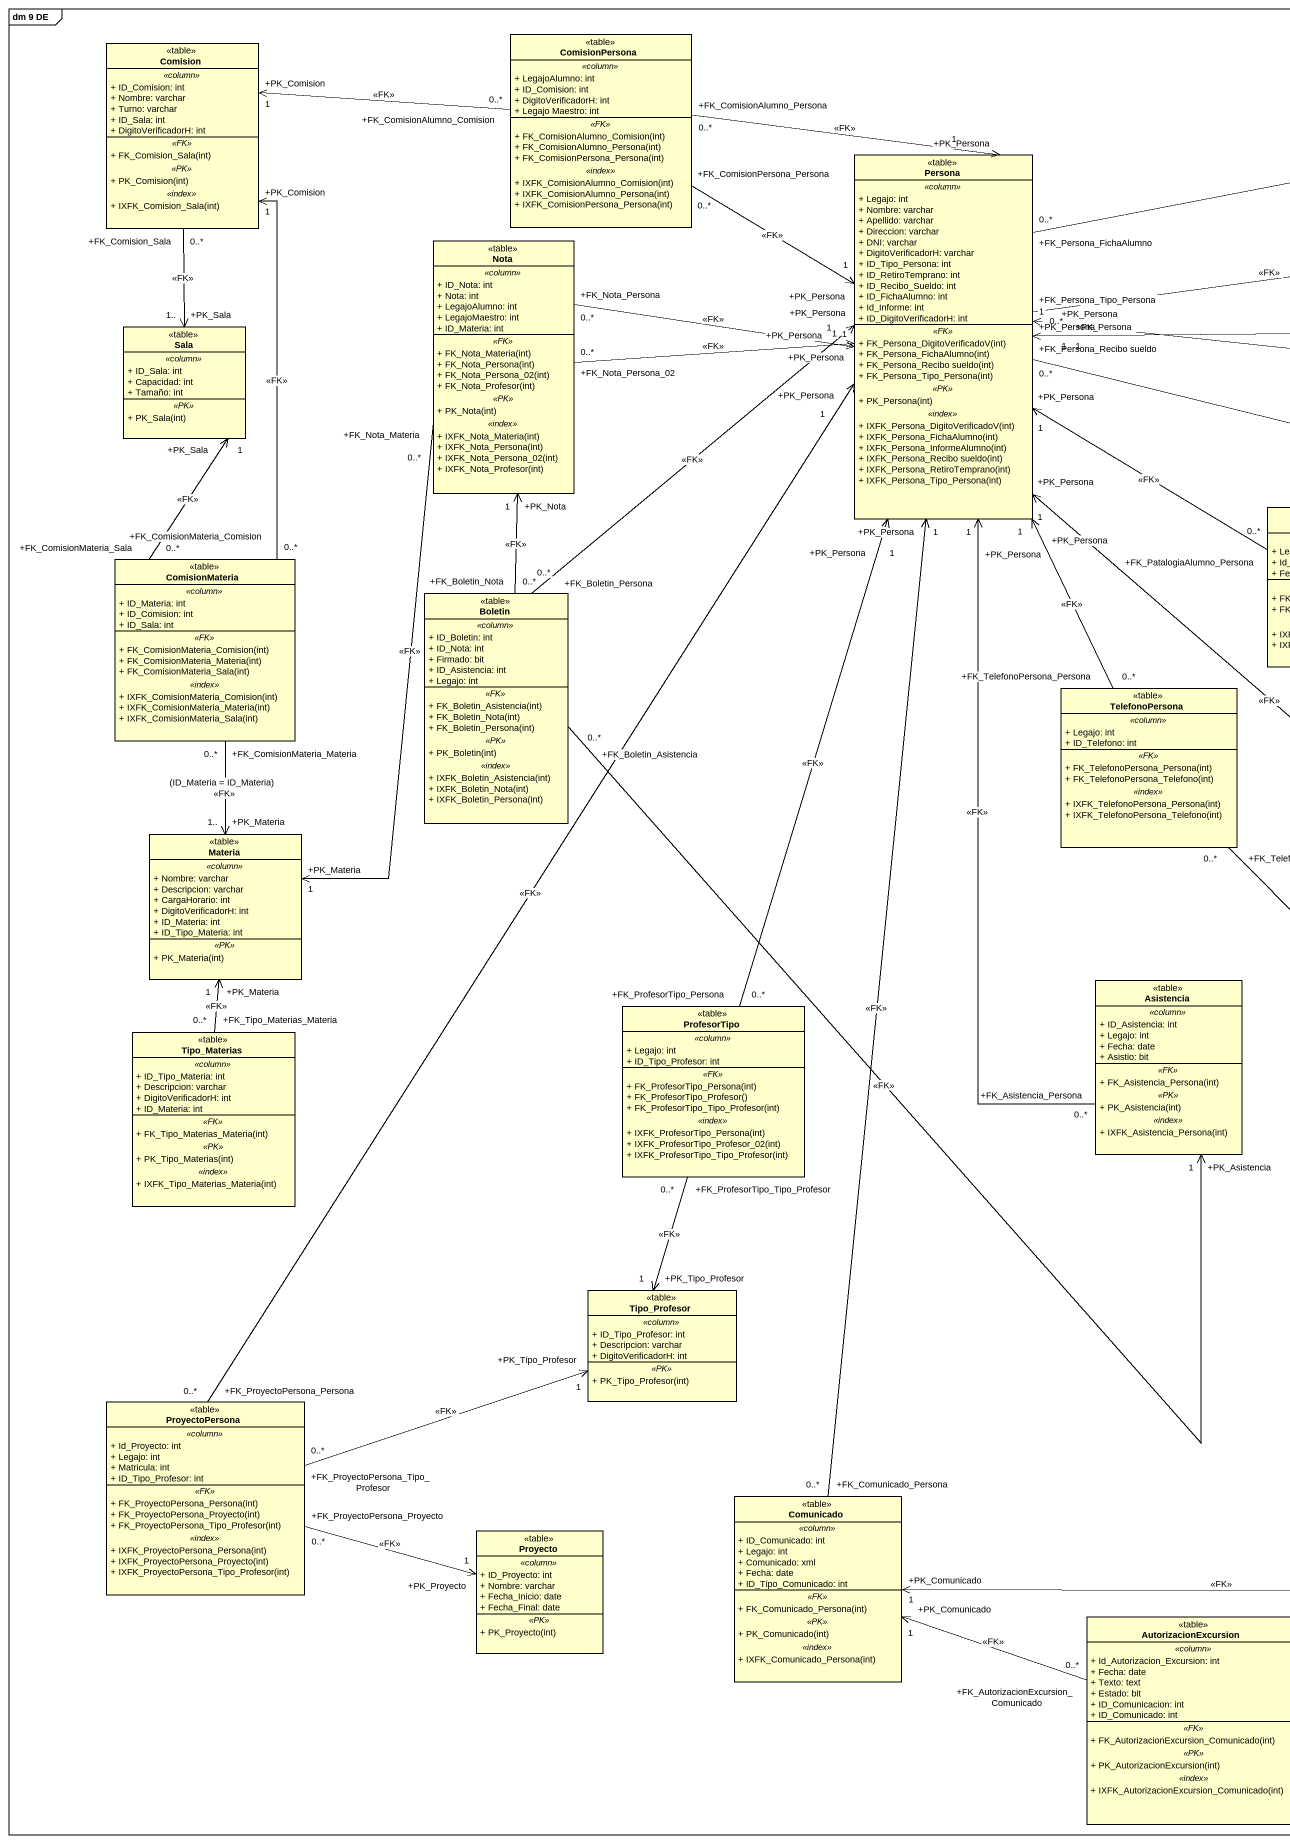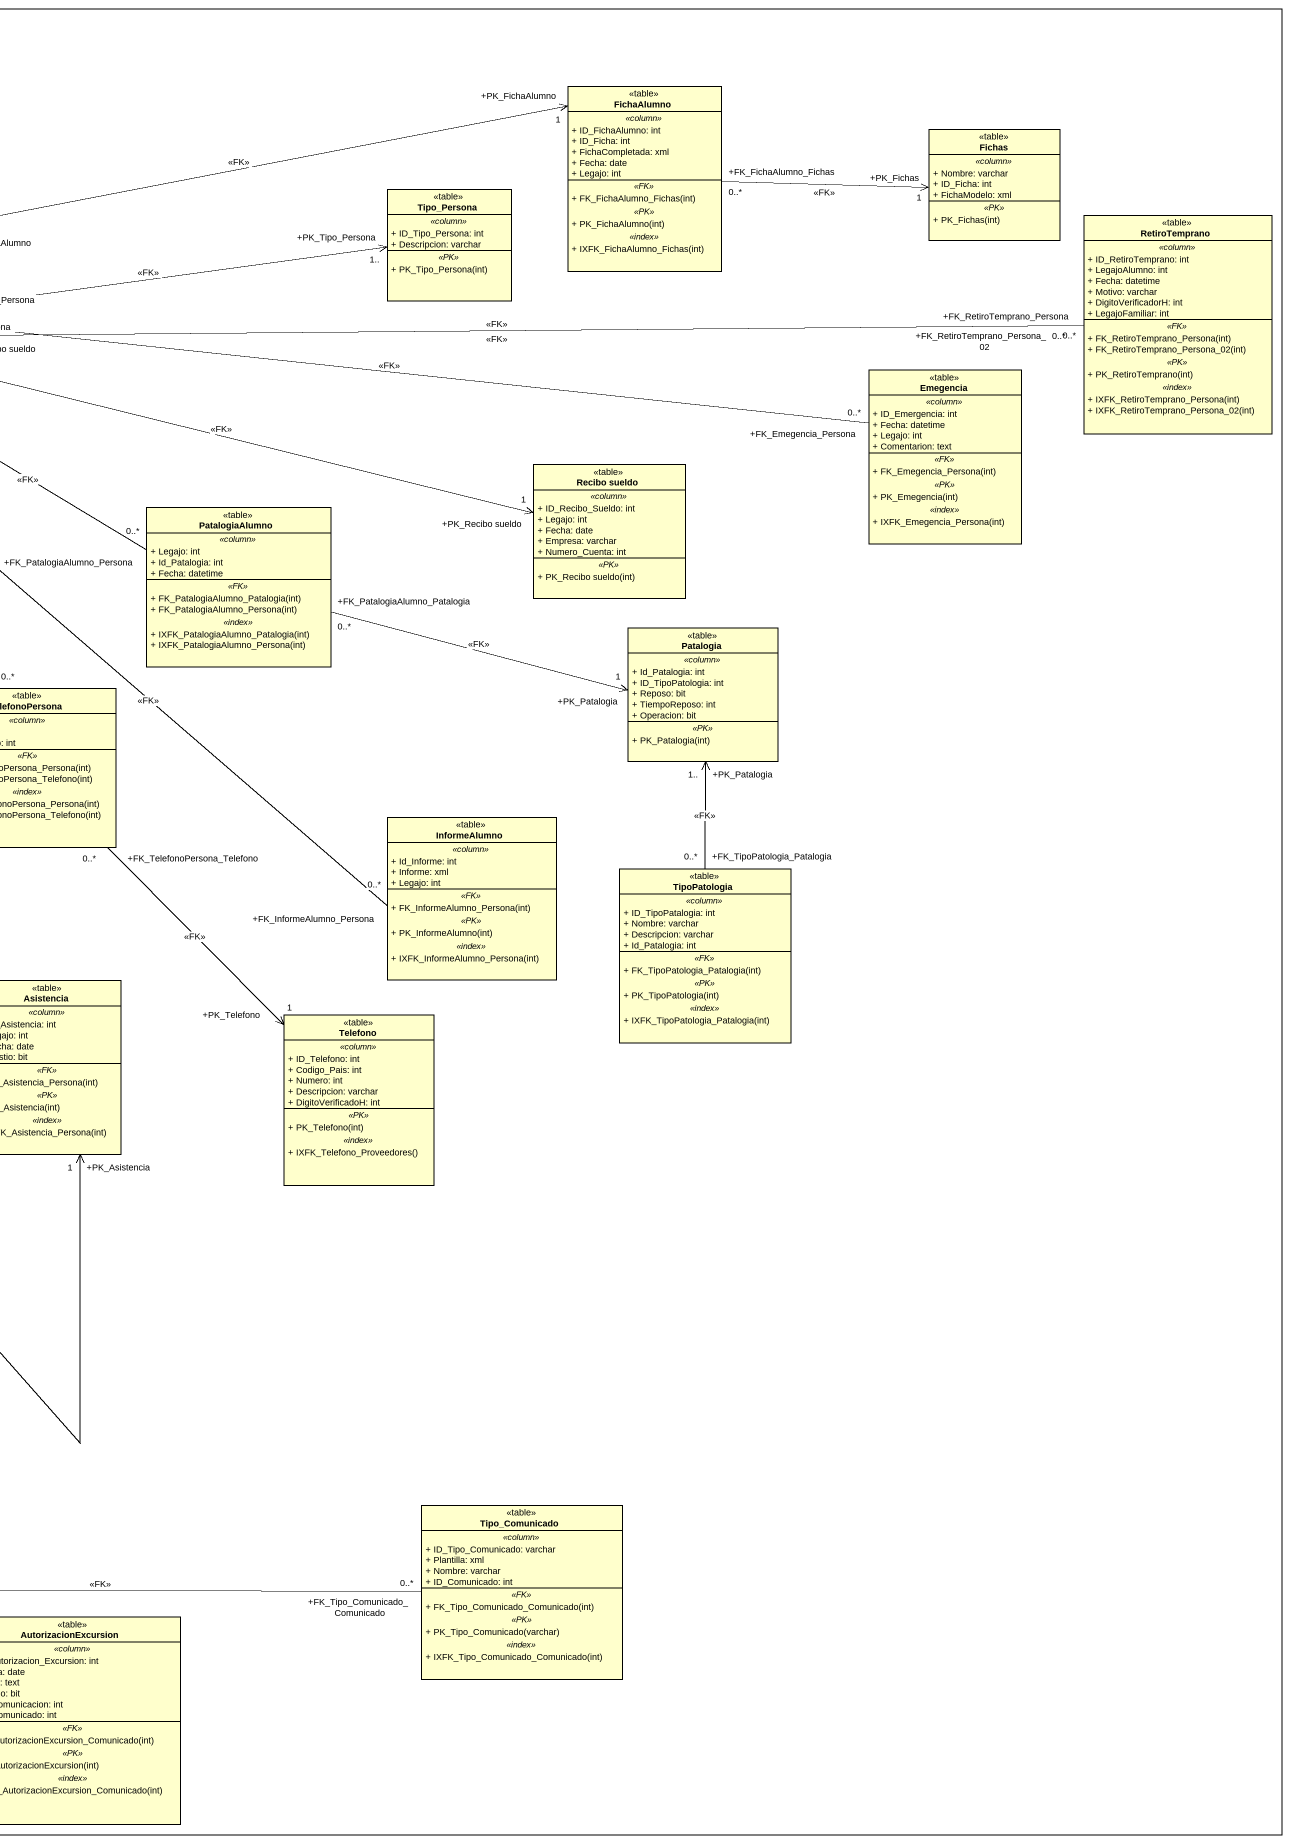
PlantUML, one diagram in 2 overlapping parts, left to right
@startuml
mainframe dm 9 DE
hide circle
hide empty members
skinparam classAttributeIconSize 0
class Comision <<table>> {
  .. <<column>> ..
  + ID_Comision: int
  + Nombre: varchar
  + Turno: varchar
  + ID_Sala: int
  + DigitoVerificadorH: int
  .. <<FK>> ..
  + FK_Comision_Sala(int)
  .. <<PK>> ..
  + PK_Comision(int)
  .. <<index>> ..
  + IXFK_Comision_Sala(int)
}
class ComisionPersona <<table>> {
  .. <<column>> ..
  + LegajoAlumno: int
  + ID_Comision: int
  + DigitoVerificadorH: int
  + Legajo Maestro: int
  .. <<FK>> ..
  + FK_ComisionAlumno_Comision(int)
  + FK_ComisionAlumno_Persona(int)
  + FK_ComisionPersona_Persona(int)
  .. <<index>> ..
  + IXFK_ComisionAlumno_Comision(int)
  + IXFK_ComisionAlumno_Persona(int)
  + IXFK_ComisionPersona_Persona(int)
}
class FichaAlumno <<table>> {
  .. <<column>> ..
  + ID_FichaAlumno: int
  + ID_Ficha: int
  + FichaCompletada: xml
  + Fecha: date
  + Legajo: int
  .. <<FK>> ..
  + FK_FichaAlumno_Fichas(int)
  .. <<PK>> ..
  + PK_FichaAlumno(int)
  .. <<index>> ..
  + IXFK_FichaAlumno_Fichas(int)
}
class Persona <<table>> {
  .. <<column>> ..
  + Legajo: int
  + Nombre: varchar
  + Apellido: varchar
  + Direccion: varchar
  + DNI: varchar
  + DigitoVerificadorH: varchar
  + ID_Tipo_Persona: int
  + ID_RetiroTemprano: int
  + ID_Recibo_Sueldo: int
  + ID_FichaAlumno: int
  + Id_Informe: int
  + ID_DigitoVerificadorH: int
  .. <<FK>> ..
  + FK_Persona_DigitoVerificadoV(int)
  + FK_Persona_FichaAlumno(int)
  + FK_Persona_Recibo sueldo(int)
  + FK_Persona_Tipo_Persona(int)
  .. <<PK>> ..
  + PK_Persona(int)
  .. <<index>> ..
  + IXFK_Persona_DigitoVerificadoV(int)
  + IXFK_Persona_FichaAlumno(int)
  + IXFK_Persona_InformeAlumno(int)
  + IXFK_Persona_Recibo sueldo(int)
  + IXFK_Persona_RetiroTemprano(int)
  + IXFK_Persona_Tipo_Persona(int)
}
class Fichas <<table>> {
  .. <<column>> ..
  + Nombre: varchar
  + ID_Ficha: int
  + FichaModelo: xml
  .. <<PK>> ..
  + PK_Fichas(int)
}
class Tipo_Persona <<table>> {
  .. <<column>> ..
  + ID_Tipo_Persona: int
  + Descripcion: varchar
  .. <<PK>> ..
  + PK_Tipo_Persona(int)
}
class RetiroTemprano <<table>> {
  .. <<column>> ..
  + ID_RetiroTemprano: int
  + LegajoAlumno: int
  + Fecha: datetime
  + Motivo: varchar
  + DigitoVerificadorH: int
  + LegajoFamiliar: int
  .. <<FK>> ..
  + FK_RetiroTemprano_Persona(int)
  + FK_RetiroTemprano_Persona_02(int)
  .. <<PK>> ..
  + PK_RetiroTemprano(int)
  .. <<index>> ..
  + IXFK_RetiroTemprano_Persona(int)
  + IXFK_RetiroTemprano_Persona_02(int)
}
class Nota <<table>> {
  .. <<column>> ..
  + ID_Nota: int
  + Nota: int
  + LegajoAlumno: int
  + LegajoMaestro: int
  + ID_Materia: int
  .. <<FK>> ..
  + FK_Nota_Materia(int)
  + FK_Nota_Persona(int)
  + FK_Nota_Persona_02(int)
  + FK_Nota_Profesor(int)
  .. <<PK>> ..
  + PK_Nota(int)
  .. <<index>> ..
  + IXFK_Nota_Materia(int)
  + IXFK_Nota_Persona(int)
  + IXFK_Nota_Persona_02(int)
  + IXFK_Nota_Profesor(int)
}
class Sala <<table>> {
  .. <<column>> ..
  + ID_Sala: int
  + Capacidad: int
  + Tamaño: int
  .. <<PK>> ..
  + PK_Sala(int)
}
class Emegencia <<table>> {
  .. <<column>> ..
  + ID_Emergencia: int
  + Fecha: datetime
  + Legajo: int
  + Comentarion: text
  .. <<FK>> ..
  + FK_Emegencia_Persona(int)
  .. <<PK>> ..
  + PK_Emegencia(int)
  .. <<index>> ..
  + IXFK_Emegencia_Persona(int)
}
class "Recibo sueldo" as Recibo_sueldo <<table>> {
  .. <<column>> ..
  + ID_Recibo_Sueldo: int
  + Legajo: int
  + Fecha: date
  + Empresa: varchar
  + Numero_Cuenta: int
  .. <<PK>> ..
  + PK_Recibo sueldo(int)
}
class PatalogiaAlumno <<table>> {
  .. <<column>> ..
  + Legajo: int
  + Id_Patalogia: int
  + Fecha: datetime
  .. <<FK>> ..
  + FK_PatalogiaAlumno_Patalogia(int)
  + FK_PatalogiaAlumno_Persona(int)
  .. <<index>> ..
  + IXFK_PatalogiaAlumno_Patalogia(int)
  + IXFK_PatalogiaAlumno_Persona(int)
}
class ComisionMateria <<table>> {
  .. <<column>> ..
  + ID_Materia: int
  + ID_Comision: int
  + ID_Sala: int
  .. <<FK>> ..
  + FK_ComisionMateria_Comision(int)
  + FK_ComisionMateria_Materia(int)
  + FK_ComisionMateria_Sala(int)
  .. <<index>> ..
  + IXFK_ComisionMateria_Comision(int)
  + IXFK_ComisionMateria_Materia(int)
  + IXFK_ComisionMateria_Sala(int)
}
class Boletin <<table>> {
  .. <<column>> ..
  + ID_Boletin: int
  + ID_Nota: int
  + Firmado: bit
  + ID_Asistencia: int
  + Legajo: int
  .. <<FK>> ..
  + FK_Boletin_Asistencia(int)
  + FK_Boletin_Nota(int)
  + FK_Boletin_Persona(int)
  .. <<PK>> ..
  + PK_Boletin(int)
  .. <<index>> ..
  + IXFK_Boletin_Asistencia(int)
  + IXFK_Boletin_Nota(int)
  + IXFK_Boletin_Persona(int)
}
class Patalogia <<table>> {
  .. <<column>> ..
  + Id_Patalogia: int
  + ID_TipoPatologia: int
  + Reposo: bit
  + TiempoReposo: int
  + Operacion: bit
  .. <<PK>> ..
  + PK_Patalogia(int)
}
class TelefonoPersona <<table>> {
  .. <<column>> ..
  + Legajo: int
  + ID_Telefono: int
  .. <<FK>> ..
  + FK_TelefonoPersona_Persona(int)
  + FK_TelefonoPersona_Telefono(int)
  .. <<index>> ..
  + IXFK_TelefonoPersona_Persona(int)
  + IXFK_TelefonoPersona_Telefono(int)
}
class InformeAlumno <<table>> {
  .. <<column>> ..
  + Id_Informe: int
  + Informe: xml
  + Legajo: int
  .. <<FK>> ..
  + FK_InformeAlumno_Persona(int)
  .. <<PK>> ..
  + PK_InformeAlumno(int)
  .. <<index>> ..
  + IXFK_InformeAlumno_Persona(int)
}
class Materia <<table>> {
  .. <<column>> ..
  + Nombre: varchar
  + Descripcion: varchar
  + CargaHorario: int
  + DigitoVerificadorH: int
  + ID_Materia: int
  + ID_Tipo_Materia: int
  .. <<PK>> ..
  + PK_Materia(int)
}
class TipoPatologia <<table>> {
  .. <<column>> ..
  + ID_TipoPatalogia: int
  + Nombre: varchar
  + Descripcion: varchar
  + Id_Patalogia: int
  .. <<FK>> ..
  + FK_TipoPatologia_Patalogia(int)
  .. <<PK>> ..
  + PK_TipoPatologia(int)
  .. <<index>> ..
  + IXFK_TipoPatologia_Patalogia(int)
}
class ProfesorTipo <<table>> {
  .. <<column>> ..
  + Legajo: int
  + ID_Tipo_Profesor: int
  .. <<FK>> ..
  + FK_ProfesorTipo_Persona(int)
  + FK_ProfesorTipo_Profesor()
  + FK_ProfesorTipo_Tipo_Profesor(int)
  .. <<index>> ..
  + IXFK_ProfesorTipo_Persona(int)
  + IXFK_ProfesorTipo_Profesor_02(int)
  + IXFK_ProfesorTipo_Tipo_Profesor(int)
}
class Asistencia <<table>> {
  .. <<column>> ..
  + ID_Asistencia: int
  + Legajo: int
  + Fecha: date
  + Asistio: bit
  .. <<FK>> ..
  + FK_Asistencia_Persona(int)
  .. <<PK>> ..
  + PK_Asistencia(int)
  .. <<index>> ..
  + IXFK_Asistencia_Persona(int)
}
class Tipo_Materias <<table>> {
  .. <<column>> ..
  + ID_Tipo_Materia: int
  + Descripcion: varchar
  + DigitoVerificadorH: int
  + ID_Materia: int
  .. <<FK>> ..
  + FK_Tipo_Materias_Materia(int)
  .. <<PK>> ..
  + PK_Tipo_Materias(int)
  .. <<index>> ..
  + IXFK_Tipo_Materias_Materia(int)
}
class Telefono <<table>> {
  .. <<column>> ..
  + ID_Telefono: int
  + Codigo_Pais: int
  + Numero: int
  + Descripcion: varchar
  + DigitoVerificadoH: int
  .. <<PK>> ..
  + PK_Telefono(int)
  .. <<index>> ..
  + IXFK_Telefono_Proveedores()
}
class Tipo_Profesor <<table>> {
  .. <<column>> ..
  + ID_Tipo_Profesor: int
  + Descripcion: varchar
  + DigitoVerificadorH: int
  .. <<PK>> ..
  + PK_Tipo_Profesor(int)
}
class ProyectoPersona <<table>> {
  .. <<column>> ..
  + Id_Proyecto: int
  + Legajo: int
  + Matricula: int
  + ID_Tipo_Profesor: int
  .. <<FK>> ..
  + FK_ProyectoPersona_Persona(int)
  + FK_ProyectoPersona_Proyecto(int)
  + FK_ProyectoPersona_Tipo_Profesor(int)
  .. <<index>> ..
  + IXFK_ProyectoPersona_Persona(int)
  + IXFK_ProyectoPersona_Proyecto(int)
  + IXFK_ProyectoPersona_Tipo_Profesor(int)
}
class Comunicado <<table>> {
  .. <<column>> ..
  + ID_Comunicado: int
  + Legajo: int
  + Comunicado: xml
  + Fecha: date
  + ID_Tipo_Comunicado: int
  .. <<FK>> ..
  + FK_Comunicado_Persona(int)
  .. <<PK>> ..
  + PK_Comunicado(int)
  .. <<index>> ..
  + IXFK_Comunicado_Persona(int)
}
class Tipo_Comunicado <<table>> {
  .. <<column>> ..
  + ID_Tipo_Comunicado: varchar
  + Plantilla: xml
  + Nombre: varchar
  + ID_Comunicado: int
  .. <<FK>> ..
  + FK_Tipo_Comunicado_Comunicado(int)
  .. <<PK>> ..
  + PK_Tipo_Comunicado(varchar)
  .. <<index>> ..
  + IXFK_Tipo_Comunicado_Comunicado(int)
}
class Proyecto <<table>> {
  .. <<column>> ..
  + ID_Proyecto: int
  + Nombre: varchar
  + Fecha_Inicio: date
  + Fecha_Final: date
  .. <<PK>> ..
  + PK_Proyecto(int)
}
class AutorizacionExcursion <<table>> {
  .. <<column>> ..
  + Id_Autorizacion_Excursion: int
  + Fecha: date
  + Texto: text
  + Estado: bit
  + ID_Comunicacion: int
  + ID_Comunicado: int
  .. <<FK>> ..
  + FK_AutorizacionExcursion_Comunicado(int)
  .. <<PK>> ..
  + PK_AutorizacionExcursion(int)
  .. <<index>> ..
  + IXFK_AutorizacionExcursion_Comunicado(int)
}
Comision "+FK_Comision_Sala\n0..*" --> "+PK_Sala\n1.." Sala : <<FK>>
ComisionPersona "+FK_ComisionAlumno_Comision\n0..*" -left-> "+PK_Comision\n1" Comision : <<FK>>
ComisionPersona "+FK_ComisionAlumno_Persona\n0..*" --> "+PK_Persona\n1" Persona : <<FK>>
ComisionPersona "+FK_ComisionPersona_Persona\n0..*" --> "+PK_Persona\n1" Persona : <<FK>>
FichaAlumno "+FK_FichaAlumno_Fichas\n0..*" -right-> "+PK_Fichas\n1" Fichas : <<FK>>
Persona "+FK_Persona_FichaAlumno\n0..*" -right-> "+PK_FichaAlumno\n1" FichaAlumno : <<FK>>
Persona "+FK_Persona_Tipo_Persona\n0..*" -right-> "+PK_Tipo_Persona\n1.." Tipo_Persona : <<FK>>
Persona "+FK_Persona_Recibo sueldo\n0..*" -right-> "+PK_Recibo sueldo\n1" Recibo_sueldo : <<FK>>
RetiroTemprano "+FK_RetiroTemprano_Persona\n0..*" -left-> "+PK_Persona\n1" Persona : <<FK>>
RetiroTemprano "+FK_RetiroTemprano_Persona_02\n0..*" -left-> "+PK_Persona\n1" Persona : <<FK>>
Nota "+FK_Nota_Persona\n0..*" -right-> "+PK_Persona\n1" Persona : <<FK>>
Nota "+FK_Nota_Persona_02\n0..*" -right-> "+PK_Persona\n1" Persona : <<FK>>
Nota "+FK_Nota_Materia\n0..*" --> "+PK_Materia\n1" Materia : <<FK>>
Emegencia "+FK_Emegencia_Persona\n0..*" -left-> "+PK_Persona\n1" Persona : <<FK>>
PatalogiaAlumno "+FK_PatalogiaAlumno_Persona\n0..*" -up-> "+PK_Persona\n1" Persona : <<FK>>
PatalogiaAlumno "+FK_PatalogiaAlumno_Patalogia\n0..*" -right-> "+PK_Patalogia\n1" Patalogia : <<FK>>
ComisionMateria "+FK_ComisionMateria_Comision\n0..*" -up-> "+PK_Comision\n1" Comision : <<FK>>
ComisionMateria "+FK_ComisionMateria_Sala\n0..*" -up-> "+PK_Sala\n1" Sala : <<FK>>
ComisionMateria "+FK_ComisionMateria_Materia\n0..*" --> "+PK_Materia\n1.." Materia : (ID_Materia = ID_Materia)\n<<FK>>
Boletin "+FK_Boletin_Persona\n0..*" -up-> "+PK_Persona\n1" Persona : <<FK>>
Boletin "+FK_Boletin_Nota\n0..*" -up-> "+PK_Nota\n1" Nota : <<FK>>
Boletin "+FK_Boletin_Asistencia\n0..*" -right-> "+PK_Asistencia\n1" Asistencia : <<FK>>
TelefonoPersona "+FK_TelefonoPersona_Persona\n0..*" -up-> "+PK_Persona\n1" Persona : <<FK>>
TelefonoPersona "+FK_TelefonoPersona_Telefono\n0..*" --> "+PK_Telefono\n1" Telefono : <<FK>>
InformeAlumno "+FK_InformeAlumno_Persona\n0..*" -up-> "+PK_Persona\n1" Persona : <<FK>>
TipoPatologia "+FK_TipoPatologia_Patalogia\n0..*" -up-> "+PK_Patalogia\n1.." Patalogia : <<FK>>
ProfesorTipo "+FK_ProfesorTipo_Persona\n0..*" -up-> "+PK_Persona\n1" Persona : <<FK>>
ProfesorTipo "+FK_ProfesorTipo_Tipo_Profesor\n0..*" --> "+PK_Tipo_Profesor\n1" Tipo_Profesor : <<FK>>
Asistencia "+FK_Asistencia_Persona\n0..*" -up-> "+PK_Persona\n1" Persona : <<FK>>
Tipo_Materias "+FK_Tipo_Materias_Materia\n0..*" -up-> "+PK_Materia\n1" Materia : <<FK>>
ProyectoPersona "+FK_ProyectoPersona_Persona\n0..*" -up-> "+PK_Persona\n1" Persona : <<FK>>
ProyectoPersona "+FK_ProyectoPersona_Tipo_Profesor\n0..*" -right-> "+PK_Tipo_Profesor\n1" Tipo_Profesor : <<FK>>
ProyectoPersona "+FK_ProyectoPersona_Proyecto\n0..*" -right-> "+PK_Proyecto\n1" Proyecto : <<FK>>
Comunicado "+FK_Comunicado_Persona\n0..*" -up-> "+PK_Persona\n1" Persona : <<FK>>
Tipo_Comunicado "+FK_Tipo_Comunicado_Comunicado\n0..*" -left-> "+PK_Comunicado\n1" Comunicado : <<FK>>
AutorizacionExcursion "+FK_AutorizacionExcursion_Comunicado\n0..*" -left-> "+PK_Comunicado\n1" Comunicado : <<FK>>
@enduml
